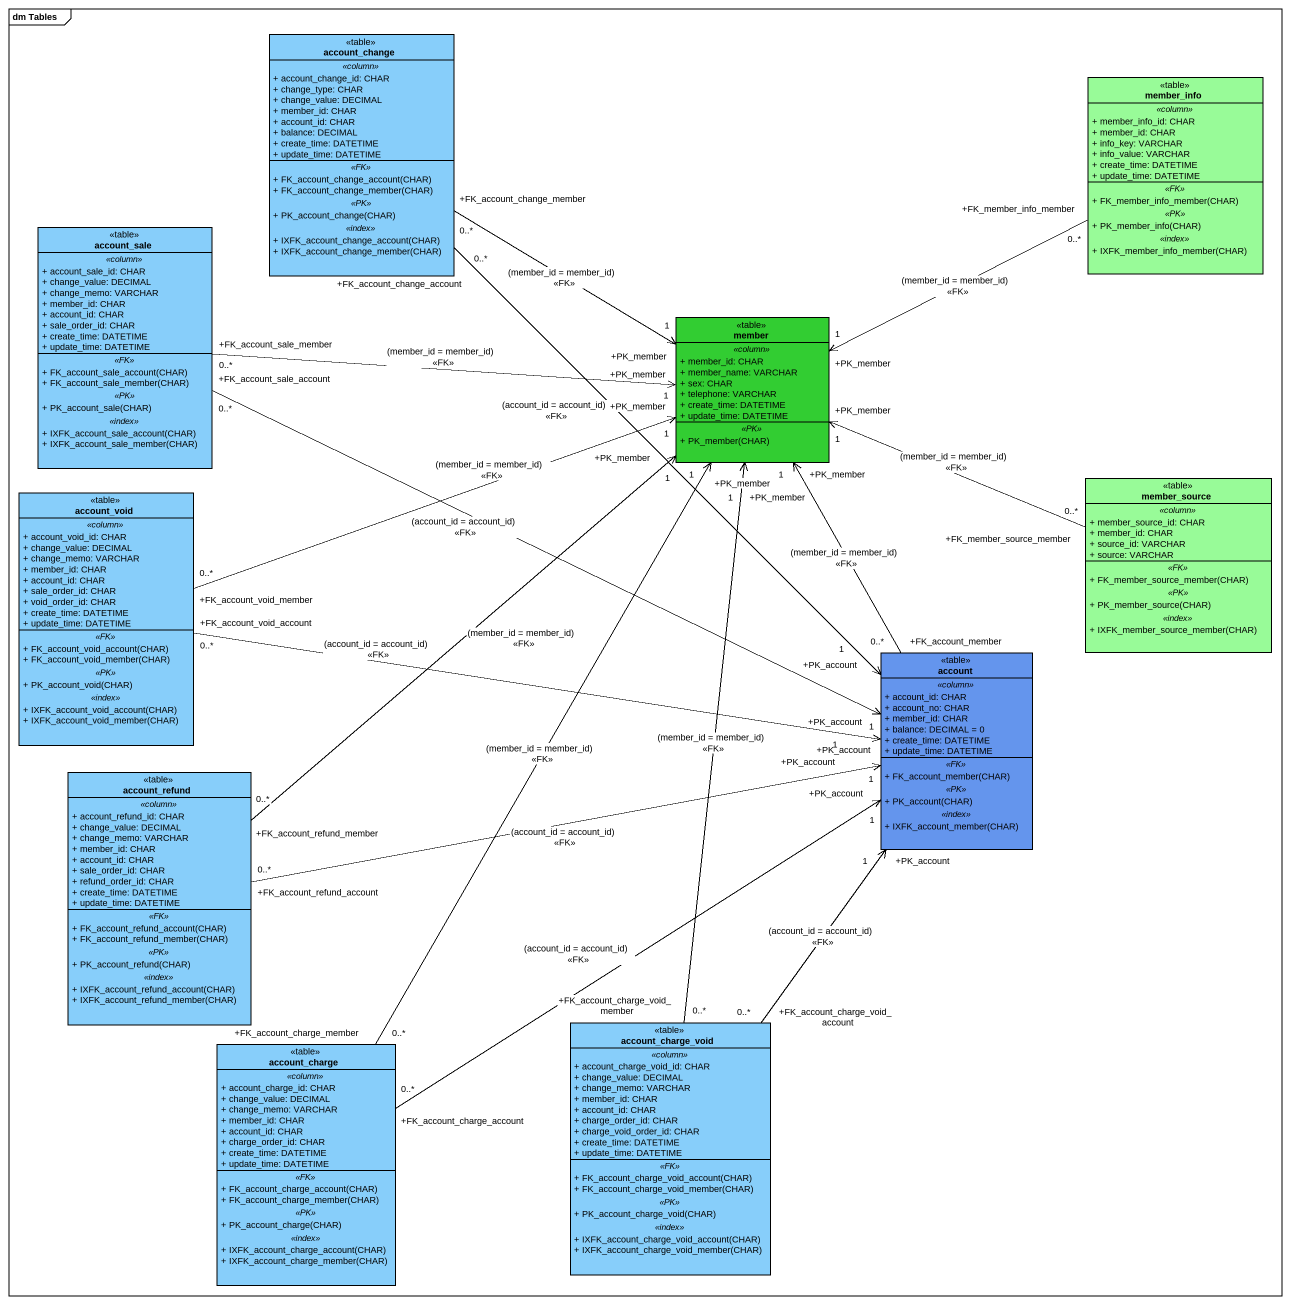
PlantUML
@startuml
mainframe dm Tables
hide circle
hide empty members
skinparam classAttributeIconSize 0
class account_change <<table>> #87CEFA {
  .. <<column>> ..
  + account_change_id: CHAR
  + change_type: CHAR
  + change_value: DECIMAL
  + member_id: CHAR
  + account_id: CHAR
  + balance: DECIMAL
  + create_time: DATETIME
  + update_time: DATETIME
  .. <<FK>> ..
  + FK_account_change_account(CHAR)
  + FK_account_change_member(CHAR)
  .. <<PK>> ..
  + PK_account_change(CHAR)
  .. <<index>> ..
  + IXFK_account_change_account(CHAR)
  + IXFK_account_change_member(CHAR)
}
class member_info <<table>> #98FB98 {
  .. <<column>> ..
  + member_info_id: CHAR
  + member_id: CHAR
  + info_key: VARCHAR
  + info_value: VARCHAR
  + create_time: DATETIME
  + update_time: DATETIME
  .. <<FK>> ..
  + FK_member_info_member(CHAR)
  .. <<PK>> ..
  + PK_member_info(CHAR)
  .. <<index>> ..
  + IXFK_member_info_member(CHAR)
}
class account_sale <<table>> #87CEFA {
  .. <<column>> ..
  + account_sale_id: CHAR
  + change_value: DECIMAL
  + change_memo: VARCHAR
  + member_id: CHAR
  + account_id: CHAR
  + sale_order_id: CHAR
  + create_time: DATETIME
  + update_time: DATETIME
  .. <<FK>> ..
  + FK_account_sale_account(CHAR)
  + FK_account_sale_member(CHAR)
  .. <<PK>> ..
  + PK_account_sale(CHAR)
  .. <<index>> ..
  + IXFK_account_sale_account(CHAR)
  + IXFK_account_sale_member(CHAR)
}
class member <<table>> #32CD32 {
  .. <<column>> ..
  + member_id: CHAR
  + member_name: VARCHAR
  + sex: CHAR
  + telephone: VARCHAR
  + create_time: DATETIME
  + update_time: DATETIME
  .. <<PK>> ..
  + PK_member(CHAR)
}
class account_void <<table>> #87CEFA {
  .. <<column>> ..
  + account_void_id: CHAR
  + change_value: DECIMAL
  + change_memo: VARCHAR
  + member_id: CHAR
  + account_id: CHAR
  + sale_order_id: CHAR
  + void_order_id: CHAR
  + create_time: DATETIME
  + update_time: DATETIME
  .. <<FK>> ..
  + FK_account_void_account(CHAR)
  + FK_account_void_member(CHAR)
  .. <<PK>> ..
  + PK_account_void(CHAR)
  .. <<index>> ..
  + IXFK_account_void_account(CHAR)
  + IXFK_account_void_member(CHAR)
}
class member_source <<table>> #98FB98 {
  .. <<column>> ..
  + member_source_id: CHAR
  + member_id: CHAR
  + source_id: VARCHAR
  + source: VARCHAR
  .. <<FK>> ..
  + FK_member_source_member(CHAR)
  .. <<PK>> ..
  + PK_member_source(CHAR)
  .. <<index>> ..
  + IXFK_member_source_member(CHAR)
}
class account <<table>> #6495ED {
  .. <<column>> ..
  + account_id: CHAR
  + account_no: CHAR
  + member_id: CHAR
  + balance: DECIMAL = 0
  + create_time: DATETIME
  + update_time: DATETIME
  .. <<FK>> ..
  + FK_account_member(CHAR)
  .. <<PK>> ..
  + PK_account(CHAR)
  .. <<index>> ..
  + IXFK_account_member(CHAR)
}
class account_refund <<table>> #87CEFA {
  .. <<column>> ..
  + account_refund_id: CHAR
  + change_value: DECIMAL
  + change_memo: VARCHAR
  + member_id: CHAR
  + account_id: CHAR
  + sale_order_id: CHAR
  + refund_order_id: CHAR
  + create_time: DATETIME
  + update_time: DATETIME
  .. <<FK>> ..
  + FK_account_refund_account(CHAR)
  + FK_account_refund_member(CHAR)
  .. <<PK>> ..
  + PK_account_refund(CHAR)
  .. <<index>> ..
  + IXFK_account_refund_account(CHAR)
  + IXFK_account_refund_member(CHAR)
}
class account_charge <<table>> #87CEFA {
  .. <<column>> ..
  + account_charge_id: CHAR
  + change_value: DECIMAL
  + change_memo: VARCHAR
  + member_id: CHAR
  + account_id: CHAR
  + charge_order_id: CHAR
  + create_time: DATETIME
  + update_time: DATETIME
  .. <<FK>> ..
  + FK_account_charge_account(CHAR)
  + FK_account_charge_member(CHAR)
  .. <<PK>> ..
  + PK_account_charge(CHAR)
  .. <<index>> ..
  + IXFK_account_charge_account(CHAR)
  + IXFK_account_charge_member(CHAR)
}
class account_charge_void <<table>> #87CEFA {
  .. <<column>> ..
  + account_charge_void_id: CHAR
  + change_value: DECIMAL
  + change_memo: VARCHAR
  + member_id: CHAR
  + account_id: CHAR
  + charge_order_id: CHAR
  + charge_void_order_id: CHAR
  + create_time: DATETIME
  + update_time: DATETIME
  .. <<FK>> ..
  + FK_account_charge_void_account(CHAR)
  + FK_account_charge_void_member(CHAR)
  .. <<PK>> ..
  + PK_account_charge_void(CHAR)
  .. <<index>> ..
  + IXFK_account_charge_void_account(CHAR)
  + IXFK_account_charge_void_member(CHAR)
}
account_change "+FK_account_change_member\n0..*" --> "+PK_member\n1" member : (member_id = member_id)\n<<FK>>
account_change "+FK_account_change_account\n0..*" --> "+PK_account\n1" account : (account_id = account_id)\n<<FK>>
member_info "+FK_member_info_member\n0..*" -left-> "+PK_member\n1" member : (member_id = member_id)\n<<FK>>
account_sale "+FK_account_sale_member\n0..*" -right-> "+PK_member\n1" member : (member_id = member_id)\n<<FK>>
account_sale "+FK_account_sale_account\n0..*" -right-> "+PK_account\n1" account : (account_id = account_id)\n<<FK>>
account_void "+FK_account_void_member\n0..*" -right-> "+PK_member\n1" member : (member_id = member_id)\n<<FK>>
account_void "+FK_account_void_account\n0..*" -right-> "+PK_account\n1" account : (account_id = account_id)\n<<FK>>
member_source "+FK_member_source_member\n0..*" -left-> "+PK_member\n1" member : (member_id = member_id)\n<<FK>>
account "+FK_account_member\n0..*" -up-> "+PK_member\n1" member : (member_id = member_id)\n<<FK>>
account_refund "+FK_account_refund_member\n0..*" -up-> "+PK_member\n1" member : (member_id = member_id)\n<<FK>>
account_refund "+FK_account_refund_account\n0..*" -right-> "+PK_account\n1" account : (account_id = account_id)\n<<FK>>
account_charge "+FK_account_charge_member\n0..*" -up-> "+PK_member\n1" member : (member_id = member_id)\n<<FK>>
account_charge "+FK_account_charge_account\n0..*" -up-> "+PK_account\n1" account : (account_id = account_id)\n<<FK>>
account_charge_void "+FK_account_charge_void_member\n0..*" -up-> "+PK_member\n1" member : (member_id = member_id)\n<<FK>>
account_charge_void "+FK_account_charge_void_account\n0..*" -up-> "+PK_account\n1" account : (account_id = account_id)\n<<FK>>
@enduml
